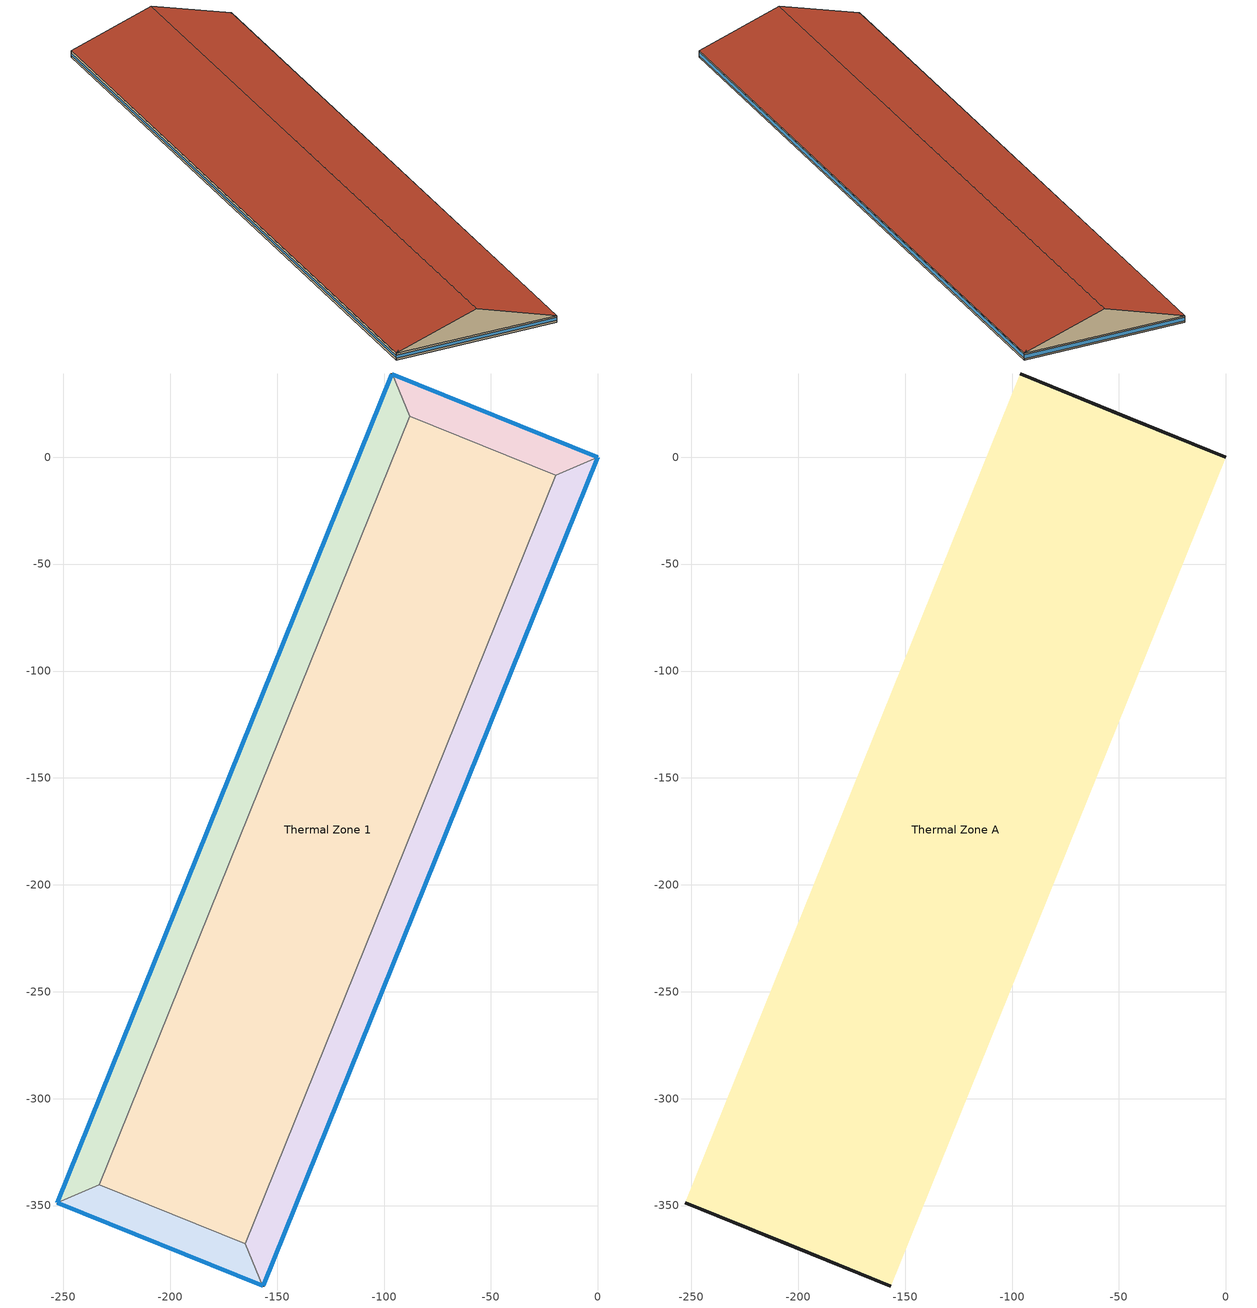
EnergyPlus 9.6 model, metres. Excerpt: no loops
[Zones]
Thermal Zone 1
 floor ground (ExtSlabCarpet): -19.8,-8.4 -165.01,-367.8 -233.07,-340.3 -87.86,19.1 z0
 wall to Thermal Zone 5 (Interior Wall): -165.01,-367.8 -19.8,-8.4 z0:4.32
 wall to Thermal Zone 3 (Interior Wall): -233.07,-340.3 -165.01,-367.8 z0:4.32
 wall to Thermal Zone 2 (Interior Wall): -87.86,19.1 -233.07,-340.3 z0:4.32
 wall to Thermal Zone 4 (Interior Wall): -19.8,-8.4 -87.86,19.1 z0:4.32
Thermal Zone 2
 floor ground (ExtSlabCarpet): -87.86,19.1 -233.07,-340.3 -252.87,-348.7 -96.27,38.9 z0
 wall outside (Ext Wall): -96.27,38.9 -252.87,-348.7 z0:4.32
 wall to Thermal Zone 4 (Interior Wall): -87.86,19.1 -96.27,38.9 z0:4.32
 wall to Thermal Zone 3 (Interior Wall): -252.87,-348.7 -233.07,-340.3 z0:4.32
 window (Ext Window): -96.27,38.89 -252.87,-348.7 z1.43:2.89
Thermal Zone 3
 floor ground (ExtSlabCarpet): -165.01,-367.8 -156.6,-387.6 -252.87,-348.7 -233.07,-340.3 z0
 wall outside (Ext Wall): -252.87,-348.7 -156.6,-387.6 z0:4.32
 wall to Thermal Zone 5 (Interior Wall): -156.6,-387.6 -165.01,-367.8 z0:4.32
 window (Ext Window): -252.86,-348.71 -156.61,-387.6 z1.1:3.22
Thermal Zone 4
 floor ground (ExtSlabCarpet): -87.86,19.1 -96.27,38.9 0,0 -19.8,-8.4 z0
 wall outside (Ext Wall): 0,0 -96.27,38.9 z0:4.32
 wall to Thermal Zone 5 (Interior Wall): -19.8,-8.4 0,0 z0:4.32
 window (Ext Window): -0.01,0 -96.26,38.89 z0.95:3.37
Thermal Zone 5
 floor ground (ExtSlabCarpet): -156.6,-387.6 -165.01,-367.8 -19.8,-8.4 0,0 z0
 wall outside (Ext Wall): -156.6,-387.6 0,0 z0:4.32
 window (Ext Window): -156.6,-387.59 0,-0.01 z0.99:3.33
Thermal Zone A
 floor to Thermal Zone 1 (Interior Floor): -19.8,-8.4 -165.01,-367.8 -233.07,-340.3 -87.86,19.1 z4.32
 floor to Thermal Zone 2 (Interior Floor): -87.86,19.1 -233.07,-340.3 -252.87,-348.7 -96.27,38.9 z4.32
 floor to Thermal Zone 3 (Interior Floor): -165.01,-367.8 -156.6,-387.6 -252.87,-348.7 -233.07,-340.3 z4.32
 floor to Thermal Zone 4 (Interior Floor): -87.86,19.1 -96.27,38.9 0,0 -19.8,-8.4 z4.32
 floor to Thermal Zone 5 (Interior Floor): -156.6,-387.6 -165.01,-367.8 -19.8,-8.4 0,0 z4.32
 wall outside (Ext Wall): 0,0,4.32 -96.27,38.9,4.32 -48.13,19.45,21.25; -156.6,-387.6,4.32 -204.73,-368.15,21.25 -252.87,-348.7,4.32
 roof outside (Ext Roof): -48.13,19.45,21.25 -204.73,-368.15,21.25 -156.6,-387.6,4.32 0,0,4.32; -96.27,38.9,4.32 -252.87,-348.7,4.32 -204.73,-368.15,21.25 -48.13,19.45,21.25
[Building]
Building 1: North Axis {deg}=-0
[Site:Location]
Washington Dc Dulles IntL Ar: Latitude {deg}=38.98; Longitude {deg}=-77.47; Time Zone {hr}=-5; Elevation {m}=82
[SizingPeriod:DesignDay] Month=7; Day of Month=21; Day Type=SummerDesignDay; Daily Dry-Bulb Temperature Range {deltaC}=14.4; Dry-Bulb Temperature Range Modifier Type=DefaultMultipliers; Barometric Pressure {Pa}=86790; Wind Speed {m/s}=5; Wind Direction {deg}=340; Rain Indicator=No; Snow Indicator=No; Daylight Saving Time Indicator=No; Solar Model Indicator=ASHRAETau; ASHRAE Clear Sky Optical Depth for Beam Irradiance (taub)=0.339; ASHRAE Clear Sky Optical Depth for Diffuse Irradiance (taud)=2.366; Begin Environment Reset Mode=FullResetAtBeginEnvironment
Name | Maximum Dry-Bulb Temperature {C} | Humidity Condition Type | Wetbulb or DewPoint at Maximum Dry-Bulb {C} | Enthalpy at Maximum Dry-Bulb {J/kg}
SALT-LAKE-CITY-IAP Ann Clg .4% Condns DB=>MWB | 36.5 | Wetbulb | 17.1
SALT-LAKE-CITY-IAP Ann Clg .4% Condns DP=>MDB | 22.5 | Dewpoint | 15.6
SALT-LAKE-CITY-IAP Ann Clg .4% Condns Enth=>MDB | 30.8 | Enthalpy |  | 59300
SALT-LAKE-CITY-IAP Ann Clg .4% Condns WB=>MDB | 31.2 | Wetbulb | 19
[Material] Thermal Absorptance=0.9
Name | Roughness | Thickness m | Conductivity W/m-K | Density kg/m3 | Specific Heat J/kg-K | Solar Absorptance | Visible Absorptance
wall concrete | MediumRough | 0.398 | 0.5 | 2243 | 837 | 0.65 | 0.65
roof concrete | MediumRough | 0.401 | 0.5 | 2243 | 837 | 0.65 | 0.65
Wall Insulation [37] | MediumRough | 0.0681 | 0.0432 | 91 | 837 | 0.5 | 0.5
Roof Insulation [25] | MediumRough | 0.263 | 0.049 | 265 | 836.8 | 0.7 | 0.7
F16 Acoustic tile | MediumSmooth | 0.0191 | 0.06 | 368 | 590 | 0.3 | 0.3
M11 100mm lightweight concrete | MediumRough | 0.1016 | 0.53 | 1280 | 840 | 0.5 | 0.5
MAT-CC05 4 HW CONCRETE | Rough | 0.1016 | 1.311 | 2240 | 836.8 | 0.85 | 0.85
G01a 19mm gypsum board | MediumSmooth | 0.019 | 0.16 | 800 | 1090 | 0.4 | 0.4
[Material:AirGap]
Name | Thermal Resistance m2-K/W
F04 Wall air space resistance | 0.15
F05 Ceiling air space resistance | 0.18
[Material:NoMass]
CP02 CARPET PAD: Roughness=Smooth; Thermal Resistance m2-K/W=0.1; Thermal Absorptance=0.9; Solar Absorptance=0.8; Visible Absorptance=0.8
[WindowMaterial:SimpleGlazingSystem]
Window Material Simple Glazing System: U-Factor W/m2-K=1.51; Solar Heat Gain Coefficient=0.25
[Construction]
Ext Roof: roof concrete, Roof Insulation [25]
Ext Wall: wall concrete, Wall Insulation [37]
Ext Window: Window Material Simple Glazing System
ExtSlabCarpet: MAT-CC05 4 HW CONCRETE, CP02 CARPET PAD
Interior Floor: F16 Acoustic tile, F05 Ceiling air space resistance, M11 100mm lightweight concrete
Interior Wall: G01a 19mm gypsum board, F04 Wall air space resistance, G01a 19mm gypsum board
[Zone]
Thermal Zone 1; Thermal Zone 2; Thermal Zone 3; Thermal Zone 4; Thermal Zone 5: 202, 0, 0, 0, , 1, , , , , , Yes
Thermal Zone A: 202, 0, 0, 4.32, , 1, , , , , , No
[ZoneList]
Availability Manager Night Cycle 1 Cooling Control Zones List; Availability Manager Night Cycle 1 Heating Control Zones List; Availability Manager Night Cycle 1 Heating Zone Fans Only Zones List: Thermal Zone 1, Thermal Zone 2
Availability Manager Night Cycle 2 Cooling Control Zones List; Availability Manager Night Cycle 2 Heating Control Zones List; Availability Manager Night Cycle 2 Heating Zone Fans Only Zones List: Thermal Zone 3
Availability Manager Night Cycle 3 Cooling Control Zones List; Availability Manager Night Cycle 3 Heating Control Zones List; Availability Manager Night Cycle 3 Heating Zone Fans Only Zones List: Thermal Zone 4
Availability Manager Night Cycle 4 Cooling Control Zones List; Availability Manager Night Cycle 4 Heating Control Zones List; Availability Manager Night Cycle 4 Heating Zone Fans Only Zones List: Thermal Zone 5
[AvailabilityManager:NightCycle] Applicability Schedule=Always On Discrete; Fan Schedule=Always On Discrete hvac_library; Control Type=CycleOnAnyCoolingOrHeatingZone; Thermostat Tolerance deltaC=1; Cycling Run Time Control Type=FixedRunTime; Cycling Run Time s=3600
Name | Cooling Control Zone or Zone List | Heating Control Zone or Zone List | Heating Zone Fans Only Zone or Zone List
Availability Manager Night Cycle 1 | Availability Manager Night Cycle 1 Cooling Control Zones List | Availability Manager Night Cycle 1 Heating Control Zones List | Availability Manager Night Cycle 1 Heating Zone Fans Only Zones List
Availability Manager Night Cycle 2 | Availability Manager Night Cycle 2 Cooling Control Zones List | Availability Manager Night Cycle 2 Heating Control Zones List | Availability Manager Night Cycle 2 Heating Zone Fans Only Zones List
Availability Manager Night Cycle 3 | Availability Manager Night Cycle 3 Cooling Control Zones List | Availability Manager Night Cycle 3 Heating Control Zones List | Availability Manager Night Cycle 3 Heating Zone Fans Only Zones List
Availability Manager Night Cycle 4 | Availability Manager Night Cycle 4 Cooling Control Zones List | Availability Manager Night Cycle 4 Heating Control Zones List | Availability Manager Night Cycle 4 Heating Zone Fans Only Zones List
[AvailabilityManager:Scheduled] Schedule=Always On Discrete
Air Loop HVAC Outdoor Air System 1 Availability Manager; Air Loop HVAC Outdoor Air System 2 Availability Manager; Air Loop HVAC Outdoor Air System 3 Availability Manager; Air Loop HVAC Outdoor Air System 4 Availability Manager
[Schedule:Constant]
Always On Discrete; Always On Discrete hvac_library: 1
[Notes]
wall material
roof material
